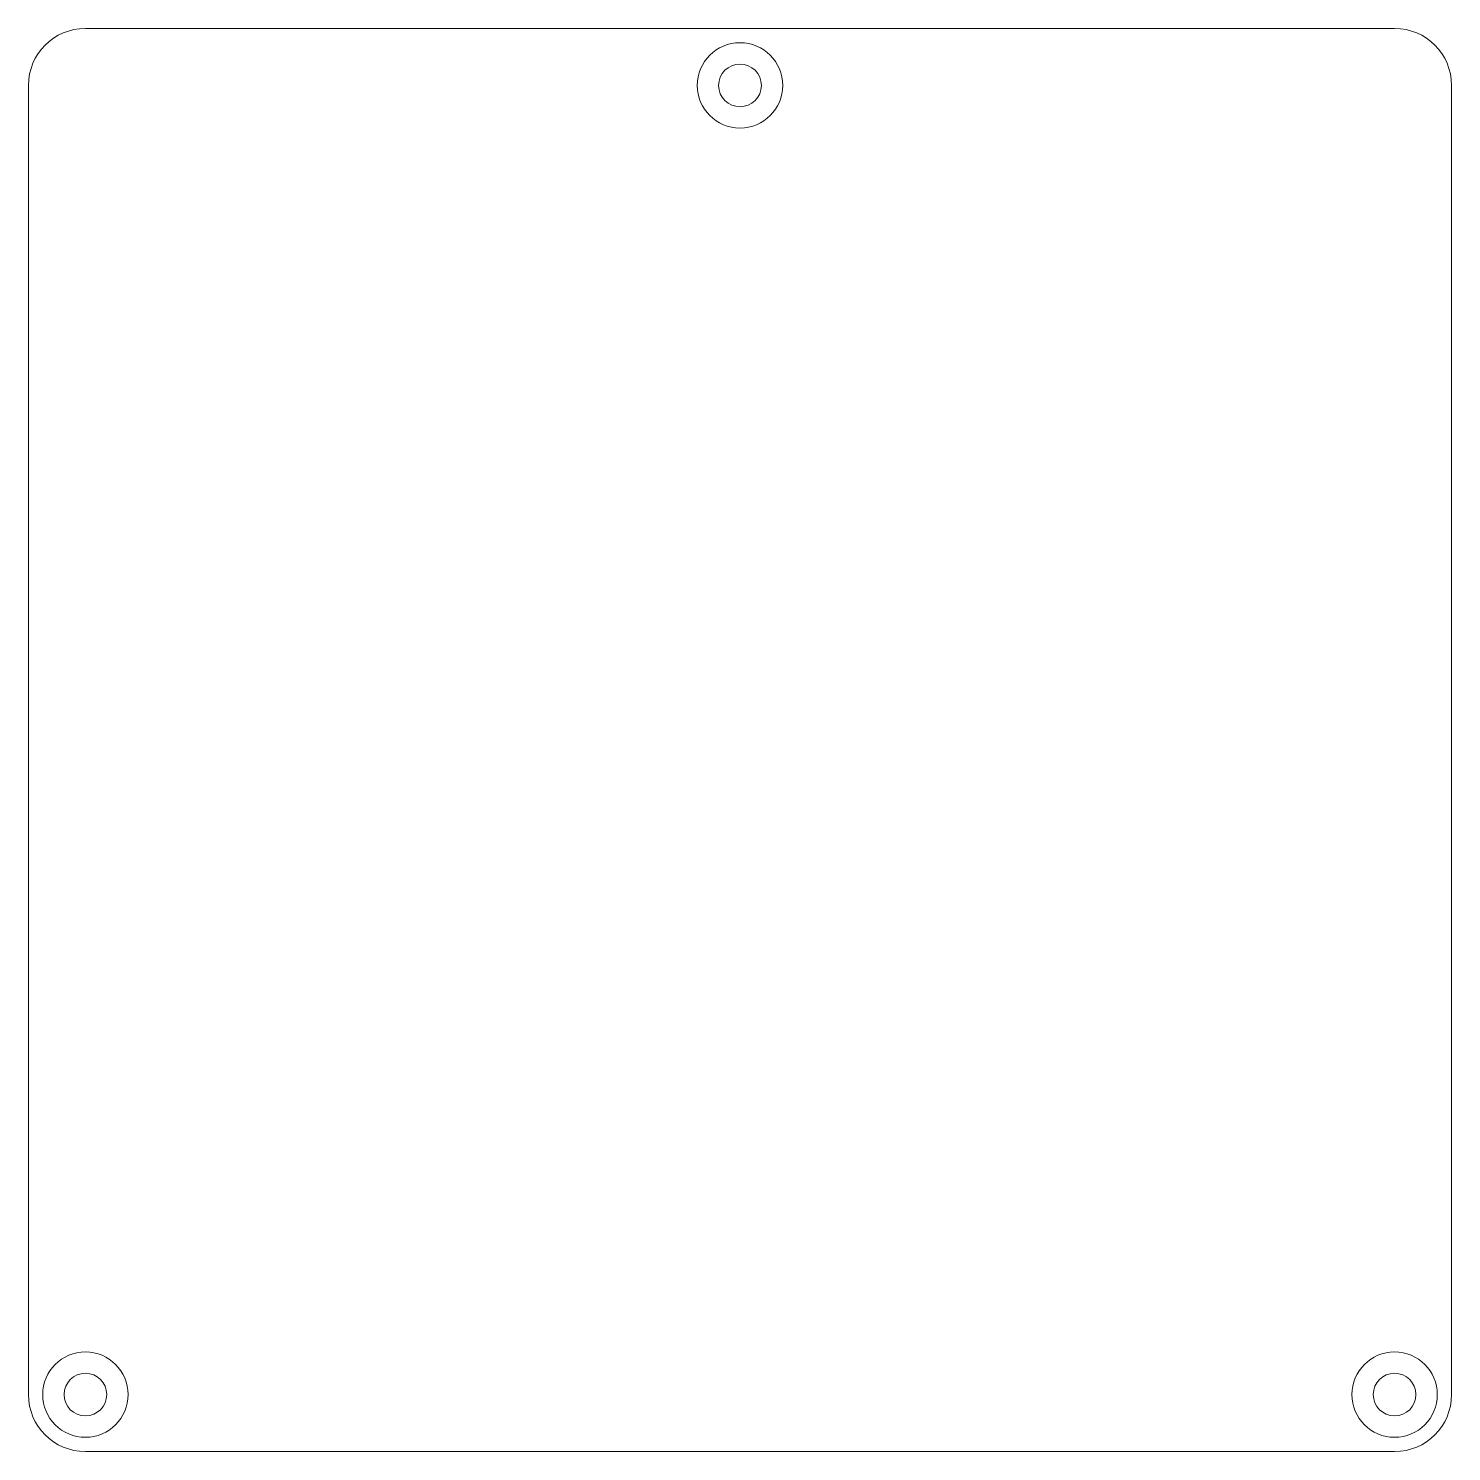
# Model space of a CAD drawing. Header units: millimetres. Extents: x -50 to 50, y -50 to 50.
import ezdxf

# ---------------------------------------------------------------- set-up
doc = ezdxf.new("R2010")
doc.units = ezdxf.units.MM

msp = doc.modelspace()

# ---------------------------------------------------------------- linework, layer by layer
at = {"color": 7, "linetype": 'Continuous', "lineweight": 15}
for p, q in [((46, 50), (-46, 50)), ((-50, 46), (-50, -46)), ((50, -46), (50, 46)), ((-46, -50), (46, -50))]:
    msp.add_line(p, q, dxfattribs=at)
for centre, radius in [((0, 46), 3), ((0, 46), 1.5), ((-46, -46), 3), ((46, -46), 3), ((-46, -46), 1.5), ((46, -46), 1.5)]:
    msp.add_circle(centre, radius, dxfattribs=at)
for centre, start, end in [((-46, 46), 90, 180), ((46, 46), 0, 90), ((-46, -46), 180, 270), ((46, -46), 270, 0)]:
    msp.add_arc(centre, 4, start, end, dxfattribs=at)

doc.saveas('drawing.dxf')
